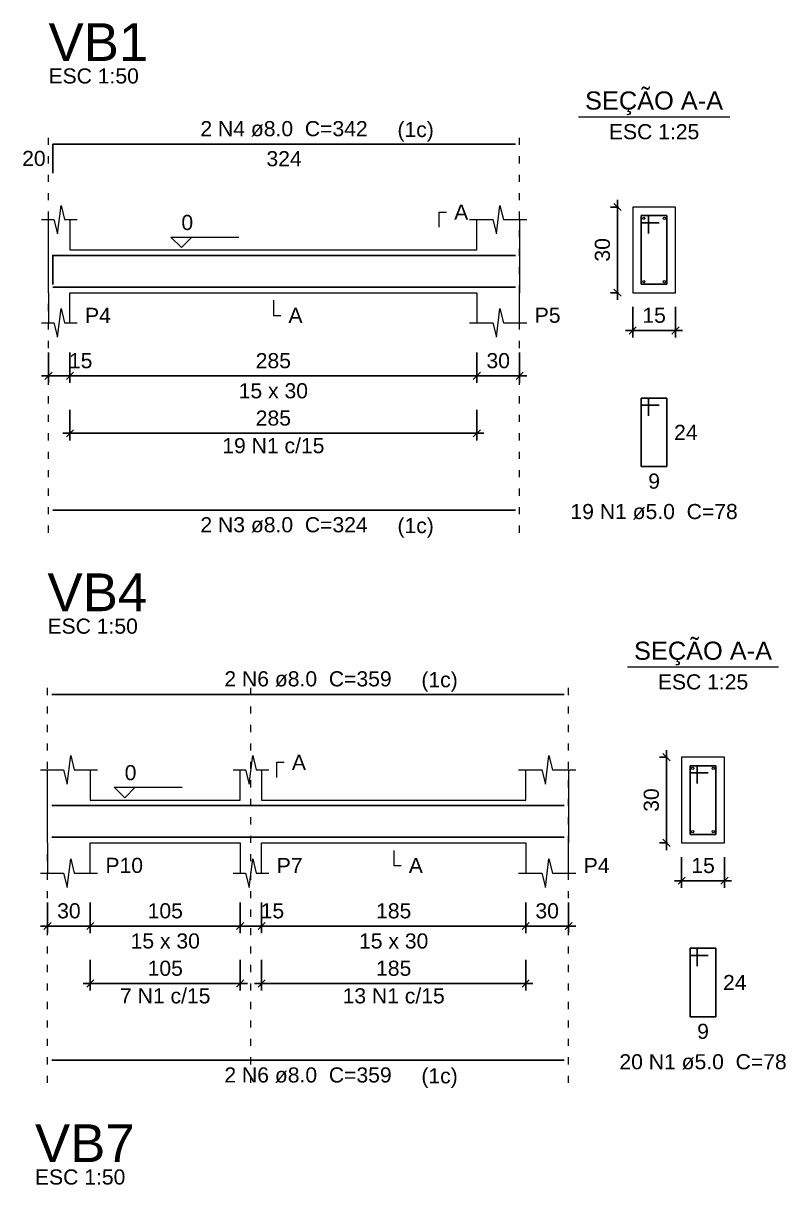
# Model space of a CAD drawing. Header units: millimetres. Extents: x 0 to 619, y -40 to 53.
# Drawn here: x 228.28 to 238.96, y -18.26 to -1.98 of the extents above; entities that cross this region are included whole.
import ezdxf

# ---------------------------------------------------------------- set-up
doc = ezdxf.new("R2010")
doc.units = ezdxf.units.MM
doc.linetypes.add('DOT2', pattern=[3.175, 0, -3.175])
for name, color, linetype, lineweight in [('DT-Barras na forma', 2, 'Continuous', 30), ('DT-Barras no corte', 5, 'Continuous', 5), ('DT-Barras rebatidas', 2, 'Continuous', 30), ('DT-Cotas', 9, 'Continuous', 5), ('DT-Forma', 5, 'Continuous', 5), ('DT-Pontilhado', 9, 'DOT2', 5), ('DT-Textos', 7, 'Continuous', 5), ('DT-Título', 3, 'Continuous', 20)]:
    doc.layers.add(name, color=color, linetype=linetype, lineweight=lineweight)
doc.styles.add('Arial', font='arial.ttf')
doc.styles.get("Standard").update_dxf_attribs({"font": 'arial.ttf'})
doc.dimstyles.new('UM_25.000000', dxfattribs={"dimtxt": 0.18, "dimasz": 0.1, "dimexe": 0.1, "dimexo": 0.2, "dimgap": 0, "dimtad": 1, "dimtih": 1, "dimtoh": 1, "dimdec": 1, "dimlfac": 25, "dimzin": 0, "dimdsep": 46, "dimtxsty": 'Standard', "dimblk": 'CLOSED', "dimblk1": 'CLOSED', "dimblk2": 'CLOSED', "dimcen": 0.09, "dimdle": 0.1, "dimadec": 1, "dimazin": 2, "dimtfac": 1, "dimtdec": 4, "dimtofl": 0, "dimtmove": 0, "dimatfit": 3, "dimldrblk": 'CLOSED', "dimfxl": 1, "dimtolj": 1, "dimarcsym": 0})
doc.dimstyles.new('UM_50.000000', dxfattribs={"dimtxt": 0.18, "dimasz": 0.1, "dimexe": 0.1, "dimexo": 0.2, "dimgap": 0, "dimtad": 1, "dimtih": 1, "dimtoh": 1, "dimdec": 1, "dimlfac": 50, "dimzin": 0, "dimdsep": 46, "dimtxsty": 'Standard', "dimblk": 'CLOSED', "dimblk1": 'CLOSED', "dimblk2": 'CLOSED', "dimcen": 0.09, "dimdle": 0.1, "dimadec": 1, "dimazin": 2, "dimtfac": 1, "dimtdec": 4, "dimtofl": 0, "dimtmove": 0, "dimatfit": 3, "dimldrblk": 'CLOSED', "dimfxl": 1, "dimtolj": 1, "dimarcsym": 0})

# ---------------------------------------------------------------- blocks, each defined once
blk = doc.blocks.new('_OBLIQUE')
at = {"color": 0, "linetype": 'ByBlock', "lineweight": -2}
blk.add_line((-0.5, -0.5), (0.5, 0.5), dxfattribs=at)
blk = doc.blocks.new('*D307')
at = {"layer": 'Defpoints', "color": 0, "transparency": 16777216}
for p in [(228.636, -6.395), (228.936, -6.395), (228.936, -6.924)]:
    blk.add_point(p, dxfattribs=at)
at = {"layer": 'DT-Cotas', "color": 0, "lineweight": -2, "transparency": 16777216}
for p, q in [((228.636, -6.595), (228.636, -7.024)), ((228.936, -6.595), (228.936, -7.024)), ((228.536, -6.924), (229.036, -6.924))]:
    blk.add_line(p, q, dxfattribs=at)
at = {"layer": 'DT-Cotas', "color": 0, "lineweight": -2, "transparency": 16777216, "xscale": 0.1, "yscale": 0.1, "zscale": 0.1, "rotation": 180}
blk.add_blockref('_OBLIQUE', (228.636, -6.924), dxfattribs=at)
at = {"layer": 'DT-Cotas', "color": 0, "lineweight": -2, "transparency": 16777216, "xscale": 0.1, "yscale": 0.1, "zscale": 0.1}
blk.add_blockref('_OBLIQUE', (228.936, -6.924), dxfattribs=at)
at = {"layer": 'DT-Cotas', "transparency": 16777216, "insert": (229.087, -6.713), "char_height": 0.2118, "attachment_point": 5, "rotation": 0.0057, "style": 'Arial'}
blk.add_mtext('\\A1;15', dxfattribs=at)
blk = doc.blocks.new('*D308')
at = {"layer": 'Defpoints', "color": 0, "transparency": 16777216}
for p in [(228.936, -6.395), (234.636, -6.395), (234.636, -6.924)]:
    blk.add_point(p, dxfattribs=at)
at = {"layer": 'DT-Cotas', "color": 0, "lineweight": -2, "transparency": 16777216}
for p, q in [((228.936, -6.595), (228.936, -7.024)), ((234.636, -6.595), (234.636, -7.024)), ((228.836, -6.924), (234.736, -6.924))]:
    blk.add_line(p, q, dxfattribs=at)
at = {"layer": 'DT-Cotas', "color": 0, "lineweight": -2, "transparency": 16777216, "xscale": 0.1, "yscale": 0.1, "zscale": 0.1, "rotation": 180}
blk.add_blockref('_OBLIQUE', (228.936, -6.924), dxfattribs=at)
at = {"layer": 'DT-Cotas', "color": 0, "lineweight": -2, "transparency": 16777216, "xscale": 0.1, "yscale": 0.1, "zscale": 0.1}
blk.add_blockref('_OBLIQUE', (234.636, -6.924), dxfattribs=at)
at = {"layer": 'DT-Cotas', "transparency": 16777216, "insert": (231.786, -6.713), "char_height": 0.2118, "attachment_point": 5, "rotation": 0.0057, "style": 'Arial'}
blk.add_mtext('\\A1;285', dxfattribs=at)
blk = doc.blocks.new('*D309')
at = {"layer": 'Defpoints', "color": 0, "transparency": 16777216}
for p in [(234.636, -6.395), (235.236, -6.395), (235.236, -6.924)]:
    blk.add_point(p, dxfattribs=at)
at = {"layer": 'DT-Cotas', "color": 0, "lineweight": -2, "transparency": 16777216}
for p, q in [((234.636, -6.595), (234.636, -7.024)), ((235.236, -6.595), (235.236, -7.024)), ((234.536, -6.924), (235.336, -6.924))]:
    blk.add_line(p, q, dxfattribs=at)
at = {"layer": 'DT-Cotas', "color": 0, "lineweight": -2, "transparency": 16777216, "xscale": 0.1, "yscale": 0.1, "zscale": 0.1, "rotation": 180}
blk.add_blockref('_OBLIQUE', (234.636, -6.924), dxfattribs=at)
at = {"layer": 'DT-Cotas', "color": 0, "lineweight": -2, "transparency": 16777216, "xscale": 0.1, "yscale": 0.1, "zscale": 0.1}
blk.add_blockref('_OBLIQUE', (235.236, -6.924), dxfattribs=at)
at = {"layer": 'DT-Cotas', "transparency": 16777216, "insert": (234.936, -6.713), "char_height": 0.2118, "attachment_point": 5, "rotation": 0.0057, "style": 'Arial'}
blk.add_mtext('\\A1;30', dxfattribs=at)
blk = doc.blocks.new('*D268')
at = {"layer": 'Defpoints', "color": 0, "transparency": 16777216}
for p in [(236.608, -4.559), (236.82, -4.559), (236.82, -5.759)]:
    blk.add_point(p, dxfattribs=at)
at = {"layer": 'DT-Cotas', "color": 0, "lineweight": -2, "transparency": 16777216}
for p, q in [((236.608, -5.859), (236.608, -4.459)), ((236.62, -4.559), (236.508, -4.559)), ((236.62, -5.759), (236.508, -5.759))]:
    blk.add_line(p, q, dxfattribs=at)
at = {"layer": 'DT-Cotas', "color": 0, "lineweight": -2, "transparency": 16777216, "xscale": 0.1, "yscale": 0.1, "zscale": 0.1}
for p, rotation in [((236.608, -4.559), 90), ((236.608, -5.759), 270)]:
    blk.add_blockref('_OBLIQUE', p, dxfattribs=dict(at, rotation=rotation))
at = {"layer": 'DT-Cotas', "transparency": 16777216, "insert": (236.397, -5.159), "char_height": 0.2118, "attachment_point": 5, "rotation": 90, "style": 'Arial'}
blk.add_mtext('\\A1;30', dxfattribs=at)
blk = doc.blocks.new('*D269')
at = {"layer": 'Defpoints', "color": 0, "transparency": 16777216}
for p in [(236.82, -5.759), (237.42, -5.759), (237.42, -6.289)]:
    blk.add_point(p, dxfattribs=at)
at = {"layer": 'DT-Cotas', "color": 0, "lineweight": -2, "transparency": 16777216}
for p, q in [((236.82, -5.959), (236.82, -6.389)), ((237.42, -5.959), (237.42, -6.389)), ((236.72, -6.289), (237.52, -6.289))]:
    blk.add_line(p, q, dxfattribs=at)
at = {"layer": 'DT-Cotas', "color": 0, "lineweight": -2, "transparency": 16777216, "xscale": 0.1, "yscale": 0.1, "zscale": 0.1, "rotation": 180}
blk.add_blockref('_OBLIQUE', (236.82, -6.289), dxfattribs=at)
at = {"layer": 'DT-Cotas', "color": 0, "lineweight": -2, "transparency": 16777216, "xscale": 0.1, "yscale": 0.1, "zscale": 0.1}
blk.add_blockref('_OBLIQUE', (237.42, -6.289), dxfattribs=at)
at = {"layer": 'DT-Cotas', "transparency": 16777216, "insert": (237.12, -6.077), "char_height": 0.2118, "attachment_point": 5, "rotation": 0.0057, "style": 'Arial'}
blk.add_mtext('\\A1;15', dxfattribs=at)
blk = doc.blocks.new('*D270')
at = {"layer": 'Defpoints', "color": 0, "transparency": 16777216}
for p in [(228.936, -7.2), (234.636, -7.2), (234.636, -7.729)]:
    blk.add_point(p, dxfattribs=at)
at = {"layer": 'DT-Cotas', "color": 0, "lineweight": -2, "transparency": 16777216}
for p, q in [((228.936, -7.4), (228.936, -7.829)), ((234.636, -7.4), (234.636, -7.829)), ((228.836, -7.729), (234.736, -7.729))]:
    blk.add_line(p, q, dxfattribs=at)
at = {"layer": 'DT-Cotas', "color": 0, "lineweight": -2, "transparency": 16777216, "xscale": 0.1, "yscale": 0.1, "zscale": 0.1, "rotation": 180}
blk.add_blockref('_OBLIQUE', (228.936, -7.729), dxfattribs=at)
at = {"layer": 'DT-Cotas', "color": 0, "lineweight": -2, "transparency": 16777216, "xscale": 0.1, "yscale": 0.1, "zscale": 0.1}
blk.add_blockref('_OBLIQUE', (234.636, -7.729), dxfattribs=at)
at = {"layer": 'DT-Cotas', "transparency": 16777216, "insert": (231.786, -7.517), "char_height": 0.2118, "attachment_point": 5, "rotation": 0.0057, "style": 'Arial'}
blk.add_mtext('\\A1;285', dxfattribs=at)
blk = doc.blocks.new('*D611')
at = {"layer": 'Defpoints', "color": 0, "transparency": 16777216}
for p in [(228.622, -14.104), (229.222, -14.104), (229.222, -14.633)]:
    blk.add_point(p, dxfattribs=at)
at = {"layer": 'DT-Cotas', "color": 0, "lineweight": -2, "transparency": 16777216}
for p, q in [((228.622, -14.304), (228.622, -14.733)), ((229.222, -14.304), (229.222, -14.733)), ((228.522, -14.633), (229.322, -14.633))]:
    blk.add_line(p, q, dxfattribs=at)
at = {"layer": 'DT-Cotas', "color": 0, "lineweight": -2, "transparency": 16777216, "xscale": 0.1, "yscale": 0.1, "zscale": 0.1, "rotation": 180}
blk.add_blockref('_OBLIQUE', (228.622, -14.633), dxfattribs=at)
at = {"layer": 'DT-Cotas', "color": 0, "lineweight": -2, "transparency": 16777216, "xscale": 0.1, "yscale": 0.1, "zscale": 0.1}
blk.add_blockref('_OBLIQUE', (229.222, -14.633), dxfattribs=at)
at = {"layer": 'DT-Cotas', "transparency": 16777216, "insert": (228.922, -14.421), "char_height": 0.2118, "attachment_point": 5, "rotation": 0.0057, "style": 'Arial'}
blk.add_mtext('\\A1;30', dxfattribs=at)
blk = doc.blocks.new('*D612')
at = {"layer": 'Defpoints', "color": 0, "transparency": 16777216}
for p in [(229.222, -14.104), (231.322, -14.104), (231.322, -14.633)]:
    blk.add_point(p, dxfattribs=at)
at = {"layer": 'DT-Cotas', "color": 0, "lineweight": -2, "transparency": 16777216}
for p, q in [((229.222, -14.304), (229.222, -14.733)), ((231.322, -14.304), (231.322, -14.733)), ((229.122, -14.633), (231.422, -14.633))]:
    blk.add_line(p, q, dxfattribs=at)
at = {"layer": 'DT-Cotas', "color": 0, "lineweight": -2, "transparency": 16777216, "xscale": 0.1, "yscale": 0.1, "zscale": 0.1, "rotation": 180}
blk.add_blockref('_OBLIQUE', (229.222, -14.633), dxfattribs=at)
at = {"layer": 'DT-Cotas', "color": 0, "lineweight": -2, "transparency": 16777216, "xscale": 0.1, "yscale": 0.1, "zscale": 0.1}
blk.add_blockref('_OBLIQUE', (231.322, -14.633), dxfattribs=at)
at = {"layer": 'DT-Cotas', "transparency": 16777216, "insert": (230.272, -14.421), "char_height": 0.2118, "attachment_point": 5, "rotation": 0.0057, "style": 'Arial'}
blk.add_mtext('\\A1;105', dxfattribs=at)
blk = doc.blocks.new('*D613')
at = {"layer": 'Defpoints', "color": 0, "transparency": 16777216}
for p in [(231.322, -14.104), (231.622, -14.104), (231.622, -14.633)]:
    blk.add_point(p, dxfattribs=at)
at = {"layer": 'DT-Cotas', "color": 0, "lineweight": -2, "transparency": 16777216}
for p, q in [((231.322, -14.304), (231.322, -14.733)), ((231.622, -14.304), (231.622, -14.733)), ((231.222, -14.633), (231.722, -14.633))]:
    blk.add_line(p, q, dxfattribs=at)
at = {"layer": 'DT-Cotas', "color": 0, "lineweight": -2, "transparency": 16777216, "xscale": 0.1, "yscale": 0.1, "zscale": 0.1, "rotation": 180}
blk.add_blockref('_OBLIQUE', (231.322, -14.633), dxfattribs=at)
at = {"layer": 'DT-Cotas', "color": 0, "lineweight": -2, "transparency": 16777216, "xscale": 0.1, "yscale": 0.1, "zscale": 0.1}
blk.add_blockref('_OBLIQUE', (231.622, -14.633), dxfattribs=at)
at = {"layer": 'DT-Cotas', "transparency": 16777216, "insert": (231.773, -14.421), "char_height": 0.2118, "attachment_point": 5, "rotation": 0.0057, "style": 'Arial'}
blk.add_mtext('\\A1;15', dxfattribs=at)
blk = doc.blocks.new('*D614')
at = {"layer": 'Defpoints', "color": 0, "transparency": 16777216}
for p in [(231.622, -14.104), (235.322, -14.104), (235.322, -14.633)]:
    blk.add_point(p, dxfattribs=at)
at = {"layer": 'DT-Cotas', "color": 0, "lineweight": -2, "transparency": 16777216}
for p, q in [((231.622, -14.304), (231.622, -14.733)), ((235.322, -14.304), (235.322, -14.733)), ((231.522, -14.633), (235.422, -14.633))]:
    blk.add_line(p, q, dxfattribs=at)
at = {"layer": 'DT-Cotas', "color": 0, "lineweight": -2, "transparency": 16777216, "xscale": 0.1, "yscale": 0.1, "zscale": 0.1, "rotation": 180}
blk.add_blockref('_OBLIQUE', (231.622, -14.633), dxfattribs=at)
at = {"layer": 'DT-Cotas', "color": 0, "lineweight": -2, "transparency": 16777216, "xscale": 0.1, "yscale": 0.1, "zscale": 0.1}
blk.add_blockref('_OBLIQUE', (235.322, -14.633), dxfattribs=at)
at = {"layer": 'DT-Cotas', "transparency": 16777216, "insert": (233.472, -14.421), "char_height": 0.2118, "attachment_point": 5, "rotation": 0.0057, "style": 'Arial'}
blk.add_mtext('\\A1;185', dxfattribs=at)
blk = doc.blocks.new('*D615')
at = {"layer": 'Defpoints', "color": 0, "transparency": 16777216}
for p in [(235.322, -14.104), (235.922, -14.104), (235.922, -14.633)]:
    blk.add_point(p, dxfattribs=at)
at = {"layer": 'DT-Cotas', "color": 0, "lineweight": -2, "transparency": 16777216}
for p, q in [((235.322, -14.304), (235.322, -14.733)), ((235.922, -14.304), (235.922, -14.733)), ((235.222, -14.633), (236.022, -14.633))]:
    blk.add_line(p, q, dxfattribs=at)
at = {"layer": 'DT-Cotas', "color": 0, "lineweight": -2, "transparency": 16777216, "xscale": 0.1, "yscale": 0.1, "zscale": 0.1, "rotation": 180}
blk.add_blockref('_OBLIQUE', (235.322, -14.633), dxfattribs=at)
at = {"layer": 'DT-Cotas', "color": 0, "lineweight": -2, "transparency": 16777216, "xscale": 0.1, "yscale": 0.1, "zscale": 0.1}
blk.add_blockref('_OBLIQUE', (235.922, -14.633), dxfattribs=at)
at = {"layer": 'DT-Cotas', "transparency": 16777216, "insert": (235.622, -14.421), "char_height": 0.2118, "attachment_point": 5, "rotation": 0.0057, "style": 'Arial'}
blk.add_mtext('\\A1;30', dxfattribs=at)
blk = doc.blocks.new('*D602')
at = {"layer": 'Defpoints', "color": 0, "transparency": 16777216}
for p in [(237.294, -12.268), (237.506, -12.268), (237.506, -13.468)]:
    blk.add_point(p, dxfattribs=at)
at = {"layer": 'DT-Cotas', "color": 0, "lineweight": -2, "transparency": 16777216}
for p, q in [((237.294, -13.568), (237.294, -12.168)), ((237.306, -12.268), (237.194, -12.268)), ((237.306, -13.468), (237.194, -13.468))]:
    blk.add_line(p, q, dxfattribs=at)
at = {"layer": 'DT-Cotas', "color": 0, "lineweight": -2, "transparency": 16777216, "xscale": 0.1, "yscale": 0.1, "zscale": 0.1}
for p, rotation in [((237.294, -12.268), 90), ((237.294, -13.468), 270)]:
    blk.add_blockref('_OBLIQUE', p, dxfattribs=dict(at, rotation=rotation))
at = {"layer": 'DT-Cotas', "transparency": 16777216, "insert": (237.082, -12.868), "char_height": 0.2118, "attachment_point": 5, "rotation": 90, "style": 'Arial'}
blk.add_mtext('\\A1;30', dxfattribs=at)
blk = doc.blocks.new('*D603')
at = {"layer": 'Defpoints', "color": 0, "transparency": 16777216}
for p in [(237.506, -13.468), (238.106, -13.468), (238.106, -13.998)]:
    blk.add_point(p, dxfattribs=at)
at = {"layer": 'DT-Cotas', "color": 0, "lineweight": -2, "transparency": 16777216}
for p, q in [((237.506, -13.668), (237.506, -14.098)), ((238.106, -13.668), (238.106, -14.098)), ((237.406, -13.998), (238.206, -13.998))]:
    blk.add_line(p, q, dxfattribs=at)
at = {"layer": 'DT-Cotas', "color": 0, "lineweight": -2, "transparency": 16777216, "xscale": 0.1, "yscale": 0.1, "zscale": 0.1, "rotation": 180}
blk.add_blockref('_OBLIQUE', (237.506, -13.998), dxfattribs=at)
at = {"layer": 'DT-Cotas', "color": 0, "lineweight": -2, "transparency": 16777216, "xscale": 0.1, "yscale": 0.1, "zscale": 0.1}
blk.add_blockref('_OBLIQUE', (238.106, -13.998), dxfattribs=at)
at = {"layer": 'DT-Cotas', "transparency": 16777216, "insert": (237.806, -13.786), "char_height": 0.2118, "attachment_point": 5, "rotation": 0.0057, "style": 'Arial'}
blk.add_mtext('\\A1;15', dxfattribs=at)
blk = doc.blocks.new('*D604')
at = {"layer": 'Defpoints', "color": 0, "transparency": 16777216}
for p in [(229.222, -14.909), (231.322, -14.909), (231.322, -15.438)]:
    blk.add_point(p, dxfattribs=at)
at = {"layer": 'DT-Cotas', "color": 0, "lineweight": -2, "transparency": 16777216}
for p, q in [((229.222, -15.109), (229.222, -15.538)), ((231.322, -15.109), (231.322, -15.538)), ((229.122, -15.438), (231.422, -15.438))]:
    blk.add_line(p, q, dxfattribs=at)
at = {"layer": 'DT-Cotas', "color": 0, "lineweight": -2, "transparency": 16777216, "xscale": 0.1, "yscale": 0.1, "zscale": 0.1, "rotation": 180}
blk.add_blockref('_OBLIQUE', (229.222, -15.438), dxfattribs=at)
at = {"layer": 'DT-Cotas', "color": 0, "lineweight": -2, "transparency": 16777216, "xscale": 0.1, "yscale": 0.1, "zscale": 0.1}
blk.add_blockref('_OBLIQUE', (231.322, -15.438), dxfattribs=at)
at = {"layer": 'DT-Cotas', "transparency": 16777216, "insert": (230.272, -15.226), "char_height": 0.2118, "attachment_point": 5, "rotation": 0.0057, "style": 'Arial'}
blk.add_mtext('\\A1;105', dxfattribs=at)
blk = doc.blocks.new('*D605')
at = {"layer": 'Defpoints', "color": 0, "transparency": 16777216}
for p in [(231.622, -14.909), (235.322, -14.909), (235.322, -15.438)]:
    blk.add_point(p, dxfattribs=at)
at = {"layer": 'DT-Cotas', "color": 0, "lineweight": -2, "transparency": 16777216}
for p, q in [((231.622, -15.109), (231.622, -15.538)), ((235.322, -15.109), (235.322, -15.538)), ((231.522, -15.438), (235.422, -15.438))]:
    blk.add_line(p, q, dxfattribs=at)
at = {"layer": 'DT-Cotas', "color": 0, "lineweight": -2, "transparency": 16777216, "xscale": 0.1, "yscale": 0.1, "zscale": 0.1, "rotation": 180}
blk.add_blockref('_OBLIQUE', (231.622, -15.438), dxfattribs=at)
at = {"layer": 'DT-Cotas', "color": 0, "lineweight": -2, "transparency": 16777216, "xscale": 0.1, "yscale": 0.1, "zscale": 0.1}
blk.add_blockref('_OBLIQUE', (235.322, -15.438), dxfattribs=at)
at = {"layer": 'DT-Cotas', "transparency": 16777216, "insert": (233.472, -15.226), "char_height": 0.2118, "attachment_point": 5, "rotation": 0.0057, "style": 'Arial'}
blk.add_mtext('\\A1;185', dxfattribs=at)

msp = doc.modelspace()

# ---------------------------------------------------------------- linework, layer by layer
at = {"layer": 'DT-Barras na forma'}
for p, q in [((237.0401, -4.6795), (236.9401, -4.6795)), ((236.9401, -4.6795), (236.9401, -5.6395)), ((237.3001, -4.6795), (236.9401, -4.6795)), ((236.9401, -4.6795), (236.9401, -4.7795)), ((237.0401, -4.9295), (237.0401, -4.6795)), ((237.3001, -5.6395), (237.3001, -4.6795)), ((236.9401, -4.7795), (237.1901, -4.7795)), ((236.9401, -5.6395), (237.3001, -5.6395)), ((237.7256, -12.3883), (237.6256, -12.3883)), ((237.6256, -12.3883), (237.6256, -13.3483)), ((237.9856, -12.3883), (237.6256, -12.3883)), ((237.6256, -12.3883), (237.6256, -12.4883)), ((237.6256, -12.4883), (237.8756, -12.4883)), ((237.7256, -12.6383), (237.7256, -12.3883)), ((237.9856, -13.3483), (237.9856, -12.3883)), ((237.6256, -13.3483), (237.9856, -13.3483))]:
    msp.add_line(p, q, dxfattribs=at)
for points in [[(228.6963, -5.6422), (228.6963, -5.2375), (235.1763, -5.2375)], [(228.6963, -5.6815), (235.1763, -5.6815)], [(228.6818, -12.9463), (235.8618, -12.9463)], [(228.6818, -13.3903), (235.8618, -13.3903)]]:
    msp.add_lwpolyline(points, dxfattribs=at)
at = {"layer": 'DT-Barras no corte'}
for centre in [(236.9761, -4.7155), (237.2641, -4.7155), (236.9761, -5.6035), (237.2641, -5.6035), (237.6616, -12.4243), (237.9496, -12.4243), (237.6616, -13.3123), (237.9496, -13.3123)]:
    msp.add_circle(centre, 0.016, dxfattribs=at)
at = {"layer": 'DT-Barras rebatidas'}
for p, q in [((228.6963, -4.0832), (228.6963, -3.6785)), ((228.6963, -3.6785), (235.1763, -3.6785)), ((237.0401, -7.2362), (236.9401, -7.2362)), ((236.9401, -7.2362), (236.9401, -8.1962)), ((237.3001, -7.2362), (236.9401, -7.2362)), ((236.9401, -7.2362), (236.9401, -7.3362)), ((237.0401, -7.4862), (237.0401, -7.2362)), ((237.3001, -8.1962), (237.3001, -7.2362)), ((236.9401, -7.3362), (237.1901, -7.3362)), ((236.9401, -8.1962), (237.3001, -8.1962)), ((228.6963, -8.8043), (235.1763, -8.8043)), ((228.6818, -11.3873), (235.8618, -11.3873)), ((237.7256, -14.945), (237.6256, -14.945)), ((237.6256, -14.945), (237.6256, -15.905)), ((237.9856, -14.945), (237.6256, -14.945)), ((237.6256, -14.945), (237.6256, -15.045)), ((237.7256, -15.195), (237.7256, -14.945)), ((237.9856, -15.905), (237.9856, -14.945)), ((237.6256, -15.045), (237.8756, -15.045)), ((237.6256, -15.905), (237.9856, -15.905)), ((228.6818, -16.5132), (235.8618, -16.5132))]:
    msp.add_line(p, q, dxfattribs=at)
at = {"layer": 'DT-Forma'}
for p, q in [((228.7613, -4.9359), (228.8113, -4.5359)), ((228.8113, -4.5359), (228.8613, -4.7359)), ((234.9113, -4.9359), (234.9613, -4.5359)), ((234.9613, -4.5359), (235.0113, -4.7359)), ((237.4201, -4.5595), (236.8201, -4.5595)), ((236.8201, -4.5595), (236.8201, -5.7595)), ((237.4201, -5.7595), (237.4201, -4.5595)), ((228.5363, -4.7359), (228.7113, -4.7359)), ((228.6363, -5.1595), (228.6363, -4.7359)), ((228.7113, -4.7359), (228.7613, -4.9359)), ((228.8613, -4.7359), (229.0363, -4.7359)), ((228.9363, -4.7359), (228.9363, -5.1595)), ((234.5363, -4.7359), (234.8613, -4.7359)), ((234.6363, -5.1595), (234.6363, -4.7359)), ((234.8613, -4.7359), (234.9113, -4.9359)), ((235.0113, -4.7359), (235.3363, -4.7359)), ((235.2363, -4.7359), (235.2363, -5.1595)), ((228.9363, -5.1595), (234.6363, -5.1595)), ((228.6363, -5.7595), (228.6363, -6.1831)), ((228.9363, -6.1831), (228.9363, -5.7595)), ((228.9363, -5.7595), (234.6363, -5.7595)), ((234.6363, -5.7595), (234.6363, -6.1831)), ((235.2363, -6.1831), (235.2363, -5.7595)), ((236.8201, -5.7595), (237.4201, -5.7595)), ((228.7613, -6.3831), (228.8113, -5.9831)), ((228.8113, -5.9831), (228.8613, -6.1831)), ((234.9113, -6.3831), (234.9613, -5.9831)), ((234.9613, -5.9831), (235.0113, -6.1831)), ((228.5363, -6.1831), (228.7113, -6.1831)), ((228.7113, -6.1831), (228.7613, -6.3831)), ((228.8613, -6.1831), (229.0363, -6.1831)), ((234.5363, -6.1831), (234.8613, -6.1831)), ((234.8613, -6.1831), (234.9113, -6.3831)), ((235.0113, -6.1831), (235.3363, -6.1831)), ((228.8968, -12.6447), (228.9468, -12.2447)), ((228.9468, -12.2447), (228.9968, -12.4447)), ((231.4468, -12.6447), (231.4968, -12.2447)), ((231.4968, -12.2447), (231.5468, -12.4447)), ((235.5968, -12.6447), (235.6468, -12.2447)), ((235.6468, -12.2447), (235.6968, -12.4447)), ((238.1056, -12.2683), (237.5056, -12.2683)), ((237.5056, -12.2683), (237.5056, -13.4683)), ((238.1056, -13.4683), (238.1056, -12.2683)), ((228.5218, -12.4447), (228.8468, -12.4447)), ((228.6218, -12.8683), (228.6218, -12.4447)), ((228.8468, -12.4447), (228.8968, -12.6447)), ((228.9968, -12.4447), (229.3218, -12.4447)), ((229.2218, -12.4447), (229.2218, -12.8683)), ((231.2218, -12.4447), (231.3968, -12.4447)), ((231.3218, -12.8683), (231.3218, -12.4447)), ((231.3968, -12.4447), (231.4468, -12.6447)), ((231.5468, -12.4447), (231.7218, -12.4447)), ((231.6218, -12.4447), (231.6218, -12.8683)), ((235.2218, -12.4447), (235.5468, -12.4447)), ((235.3218, -12.8683), (235.3218, -12.4447)), ((235.5468, -12.4447), (235.5968, -12.6447)), ((235.6968, -12.4447), (236.0218, -12.4447)), ((235.9218, -12.4447), (235.9218, -12.8683)), ((229.2218, -12.8683), (231.3218, -12.8683)), ((231.6218, -12.8683), (235.3218, -12.8683)), ((228.6218, -13.4683), (228.6218, -13.8919)), ((229.2218, -13.8919), (229.2218, -13.4683)), ((229.2218, -13.4683), (231.3218, -13.4683)), ((231.3218, -13.4683), (231.3218, -13.8919)), ((231.6218, -13.8919), (231.6218, -13.4683)), ((231.6218, -13.4683), (235.3218, -13.4683)), ((235.3218, -13.4683), (235.3218, -13.8919)), ((235.9218, -13.8919), (235.9218, -13.4683)), ((237.5056, -13.4683), (238.1056, -13.4683)), ((228.8968, -14.0919), (228.9468, -13.6919)), ((228.9468, -13.6919), (228.9968, -13.8919)), ((231.4468, -14.0919), (231.4968, -13.6919)), ((231.4968, -13.6919), (231.5468, -13.8919)), ((235.5968, -14.0919), (235.6468, -13.6919)), ((235.6468, -13.6919), (235.6968, -13.8919)), ((228.5218, -13.8919), (228.8468, -13.8919)), ((228.8468, -13.8919), (228.8968, -14.0919)), ((228.9968, -13.8919), (229.3218, -13.8919)), ((231.2218, -13.8919), (231.3968, -13.8919)), ((231.3968, -13.8919), (231.4468, -14.0919)), ((231.5468, -13.8919), (231.7218, -13.8919)), ((235.2218, -13.8919), (235.5468, -13.8919)), ((235.5468, -13.8919), (235.5968, -14.0919)), ((235.6968, -13.8919), (236.0218, -13.8919))]:
    msp.add_line(p, q, dxfattribs=at)
at = {"layer": 'DT-Forma', "linetype": 'Continuous'}
for p, q in [((228.6363, -5.7595), (228.6363, -5.1595)), ((235.2363, -5.1595), (235.2363, -5.7595)), ((228.6218, -13.4683), (228.6218, -12.8683)), ((235.9218, -12.8683), (235.9218, -13.4683))]:
    msp.add_line(p, q, dxfattribs=at)
at = {"layer": 'DT-Pontilhado', "ltscale": 0.05}
for p, q in [((228.6363, -9.122), (228.6363, -3.4667)), ((235.2363, -9.122), (235.2363, -3.4667)), ((228.6218, -16.8309), (228.6218, -11.1755)), ((231.4718, -16.8309), (231.4718, -11.1755)), ((235.9218, -16.8309), (235.9218, -11.1755))]:
    msp.add_line(p, q, dxfattribs=at)
at = {"layer": 'DT-Textos'}
for p, q in [((236.0611, -3.2946), (238.1791, -3.2946)), ((236.7466, -11.0034), (238.8646, -11.0034))]:
    msp.add_line(p, q, dxfattribs=at)
for points in [[(234.1068, -4.8418), (234.1068, -4.63), (234.2127, -4.63)], [(230.6463, -4.9795), (230.498, -5.1277), (230.3498, -4.9795), (231.3029, -4.9795)], [(231.7863, -5.8654), (231.7863, -6.0772), (231.8922, -6.0772)], [(231.8336, -12.5506), (231.8336, -12.3388), (231.9395, -12.3388)], [(229.8518, -12.6883), (229.7035, -12.8366), (229.5552, -12.6883), (230.5083, -12.6883)], [(233.4718, -13.5742), (233.4718, -13.786), (233.5777, -13.786)]]:
    msp.add_lwpolyline(points, dxfattribs=at)

# ---------------------------------------------------------------- texts
at = {"layer": 'DT-Barras rebatidas', "color": 7, "char_height": 0.2118, "line_spacing_factor": 0.9, "style": 'Arial'}
for s, insert, width, attachment_point in [('2 N4 ø8.0  C=342', (231.9359, -3.5722), 4.06656, 8), ('20', (228.5964, -3.9867), 0.90832, 9), ('324', (231.9363, -3.7758), 1.16248, 2), ('24', (237.4002, -7.6103), 0.90832, 1), ('19 N1 c/15', (231.7863, -8.0109), 2.5416, 8), ('9', (237.1201, -8.2935), 0.65416, 2), ('19 N1 ø5.0  C=78', (237.1199, -8.9372), 4.06656, 8), ('2 N3 ø8.0  C=324', (231.9359, -9.1222), 4.06656, 8), ('2 N6 ø8.0  C=359', (232.2718, -11.281), 4.06656, 8), ('24', (238.0857, -15.3191), 0.90832, 1), ('7 N1 c/15', (230.2718, -15.7198), 2.28744, 8), ('13 N1 c/15', (233.4718, -15.7198), 2.5416, 8), ('9', (237.8056, -16.0023), 0.65416, 2), ('20 N1 ø5.0  C=78', (237.8058, -16.646), 4.06656, 8), ('2 N6 ø8.0  C=359', (232.2718, -16.831), 4.06656, 8)]:
    msp.add_mtext(s, dxfattribs=dict(at, insert=insert, width=width, attachment_point=attachment_point))
at = {"layer": 'DT-Textos', "line_spacing_factor": 0.798, "style": 'Arial'}
for s, insert, char_height, width, attachment_point in [('ESC 1:50', (228.6359, -2.8312), 0.2118, 2.03328, 7), ('SEÇÃO A-A', (237.1199, -3.2721), 0.25416, 2.744928, 8), ('(1c)', (233.5249, -3.6421), 0.2118, 1.01664, 7), ('ESC 1:25', (237.1199, -3.6122), 0.2118, 2.03328, 8), ('A', (234.3189, -4.7362), 0.2118, 0.25416, 7), ('0', (230.4979, -4.8842), 0.2118, 0.25416, 7), ('P4', (229.1479, -6.1832), 0.2118, 0.50832, 7), ('A', (231.9979, -6.1832), 0.2118, 0.25416, 7), ('P5', (235.4479, -6.1832), 0.2118, 0.50832, 7), ('15 x 30', (231.7859, -7.2422), 0.2118, 1.77912, 8), ('(1c)', (233.5249, -9.1921), 0.2118, 1.01664, 7), ('ESC 1:50', (228.6218, -10.54), 0.2118, 2.03328, 7), ('SEÇÃO A-A', (237.8058, -10.9809), 0.25416, 2.744928, 8), ('(1c)', (233.8598, -11.3509), 0.2118, 1.01664, 7), ('ESC 1:25', (237.8058, -11.321), 0.2118, 2.03328, 8), ('A', (232.0458, -12.445), 0.2118, 0.25416, 7), ('0', (229.7038, -12.593), 0.2118, 0.25416, 7), ('P10', (229.4338, -13.892), 0.2118, 0.76248, 7), ('P7', (231.8338, -13.892), 0.2118, 0.50832, 7), ('A', (233.6838, -13.892), 0.2118, 0.25416, 7), ('P4', (236.1338, -13.892), 0.2118, 0.50832, 7), ('15 x 30', (230.2718, -14.951), 0.2118, 1.77912, 8), ('15 x 30', (233.4718, -14.951), 0.2118, 1.77912, 8), ('(1c)', (233.8598, -16.9009), 0.2118, 1.01664, 7), ('ESC 1:50', (228.4464, -18.2583), 0.2118, 2.03328, 7)]:
    msp.add_mtext(s, dxfattribs=dict(at, insert=insert, char_height=char_height, width=width, attachment_point=attachment_point))
at = {"layer": 'DT-Título', "char_height": 0.5295, "width": 1.9062, "attachment_point": 7, "line_spacing_factor": 0.798, "style": 'Arial'}
for s, insert in [('VB1', (228.6359, -2.5134)), ('VB4', (228.6218, -10.2222)), ('VB7', (228.4464, -17.9404))]:
    msp.add_mtext(s, dxfattribs=dict(at, insert=insert))

# ---------------------------------------------------------------- dimensions: what is measured, and where the dimension line sits
at = {"layer": 'DT-Cotas'}
for base, p1, p2, picture, middle in [((236.6083, -4.5595), (236.8201, -5.7595), (236.8201, -4.5595), '*D268', (236.3965, -5.1595)), ((237.2938, -12.2683), (237.5056, -13.4683), (237.5056, -12.2683), '*D602', (237.082, -12.8683))]:
    dim = msp.add_linear_dim(base=base, p1=p1, p2=p2, angle=90, dimstyle='UM_25.000000', override={"dimtxt": 0.2118, "dimasz": 0.1, "dimexe": 0.1, "dimexo": 0.2, "dimtad": 1, "dimtih": 0, "dimtoh": 0, "dimdec": 1, "dimlfac": 25, "dimzin": 8, "dimtxsty": 'Arial', "dimblk": 'OBLIQUE', "dimblk1": 'OBLIQUE', "dimblk2": 'OBLIQUE', "dimsah": 1, "dimdle": 0.1, "dimse1": 0, "dimse2": 0, "dimclrt": 256, "dimadec": 1, "dimazin": 3, "dimtmove": 2, "dimldrblk": 'OBLIQUE'}, dxfattribs=at)
    dim.commit()
    dim.dimension.update_dxf_attribs({"geometry": picture, "text_midpoint": middle, "dimtype": 160, "text_rotation": 90})
for base, p1, p2, dimstyle, override, picture, middle in [((237.4201, -6.289), (236.8201, -5.7595), (237.4201, -5.7595), 'UM_25.000000', {"dimtxt": 0.2118, "dimasz": 0.1, "dimexe": 0.1, "dimexo": 0.2, "dimtad": 1, "dimtih": 0, "dimtoh": 0, "dimdec": 1, "dimlfac": 25, "dimzin": 8, "dimtxsty": 'Arial', "dimblk": 'OBLIQUE', "dimblk1": 'OBLIQUE', "dimblk2": 'OBLIQUE', "dimsah": 1, "dimdle": 0.1, "dimse1": 0, "dimse2": 0, "dimclrt": 256, "dimadec": 1, "dimazin": 3, "dimtmove": 2, "dimldrblk": 'OBLIQUE'}, '*D269', (237.1201, -6.0772)), ((228.9363, -6.9244), (228.6363, -6.3949), (228.9363, -6.3949), 'UM_50.000000', {"dimtxt": 0.2118, "dimasz": 0.1, "dimexe": 0.1, "dimexo": 0.2, "dimtad": 1, "dimtih": 0, "dimtoh": 0, "dimdec": 1, "dimlfac": 50, "dimzin": 8, "dimtxsty": 'Arial', "dimblk": 'OBLIQUE', "dimblk1": 'OBLIQUE', "dimblk2": 'OBLIQUE', "dimsah": 1, "dimdle": 0.1, "dimse1": 0, "dimse2": 0, "dimclrt": 256, "dimadec": 1, "dimazin": 3, "dimtmove": 2, "dimldrblk": 'OBLIQUE'}, '*D307', (229.0874, -6.7126)), ((234.6363, -6.9244), (228.9363, -6.3949), (234.6363, -6.3949), 'UM_50.000000', {"dimtxt": 0.2118, "dimasz": 0.1, "dimexe": 0.1, "dimexo": 0.2, "dimtad": 1, "dimtih": 0, "dimtoh": 0, "dimdec": 1, "dimlfac": 50, "dimzin": 8, "dimtxsty": 'Arial', "dimblk": 'OBLIQUE', "dimblk1": 'OBLIQUE', "dimblk2": 'OBLIQUE', "dimsah": 1, "dimdle": 0.1, "dimse1": 0, "dimse2": 0, "dimclrt": 256, "dimadec": 1, "dimazin": 3, "dimtmove": 2, "dimldrblk": 'OBLIQUE'}, '*D308', (231.7863, -6.7126)), ((235.2363, -6.9244), (234.6363, -6.3949), (235.2363, -6.3949), 'UM_50.000000', {"dimtxt": 0.2118, "dimasz": 0.1, "dimexe": 0.1, "dimexo": 0.2, "dimtad": 1, "dimtih": 0, "dimtoh": 0, "dimdec": 1, "dimlfac": 50, "dimzin": 8, "dimtxsty": 'Arial', "dimblk": 'OBLIQUE', "dimblk1": 'OBLIQUE', "dimblk2": 'OBLIQUE', "dimsah": 1, "dimdle": 0.1, "dimse1": 0, "dimse2": 0, "dimclrt": 256, "dimadec": 1, "dimazin": 3, "dimtmove": 2, "dimldrblk": 'OBLIQUE'}, '*D309', (234.9363, -6.7126)), ((234.6363, -7.7292), (228.9363, -7.1997), (234.6363, -7.1997), 'UM_50.000000', {"dimtxt": 0.2118, "dimasz": 0.1, "dimexe": 0.1, "dimexo": 0.2, "dimtad": 1, "dimtih": 0, "dimtoh": 0, "dimdec": 1, "dimlfac": 50, "dimzin": 8, "dimtxsty": 'Arial', "dimblk": 'OBLIQUE', "dimblk1": 'OBLIQUE', "dimblk2": 'OBLIQUE', "dimsah": 1, "dimdle": 0.1, "dimse1": 0, "dimse2": 0, "dimclrt": 256, "dimadec": 1, "dimazin": 3, "dimtmove": 2, "dimldrblk": 'OBLIQUE'}, '*D270', (231.7863, -7.5174)), ((238.1056, -13.9978), (237.5056, -13.4683), (238.1056, -13.4683), 'UM_25.000000', {"dimtxt": 0.2118, "dimasz": 0.1, "dimexe": 0.1, "dimexo": 0.2, "dimtad": 1, "dimtih": 0, "dimtoh": 0, "dimdec": 1, "dimlfac": 25, "dimzin": 8, "dimtxsty": 'Arial', "dimblk": 'OBLIQUE', "dimblk1": 'OBLIQUE', "dimblk2": 'OBLIQUE', "dimsah": 1, "dimdle": 0.1, "dimse1": 0, "dimse2": 0, "dimclrt": 256, "dimadec": 1, "dimazin": 3, "dimtmove": 2, "dimldrblk": 'OBLIQUE'}, '*D603', (237.8056, -13.786)), ((229.2218, -14.6332), (228.6218, -14.1037), (229.2218, -14.1037), 'UM_50.000000', {"dimtxt": 0.2118, "dimasz": 0.1, "dimexe": 0.1, "dimexo": 0.2, "dimtad": 1, "dimtih": 0, "dimtoh": 0, "dimdec": 1, "dimlfac": 50, "dimzin": 8, "dimtxsty": 'Arial', "dimblk": 'OBLIQUE', "dimblk1": 'OBLIQUE', "dimblk2": 'OBLIQUE', "dimsah": 1, "dimdle": 0.1, "dimse1": 0, "dimse2": 0, "dimclrt": 256, "dimadec": 1, "dimazin": 3, "dimtmove": 2, "dimldrblk": 'OBLIQUE'}, '*D611', (228.9218, -14.4214)), ((231.3218, -14.6332), (229.2218, -14.1037), (231.3218, -14.1037), 'UM_50.000000', {"dimtxt": 0.2118, "dimasz": 0.1, "dimexe": 0.1, "dimexo": 0.2, "dimtad": 1, "dimtih": 0, "dimtoh": 0, "dimdec": 1, "dimlfac": 50, "dimzin": 8, "dimtxsty": 'Arial', "dimblk": 'OBLIQUE', "dimblk1": 'OBLIQUE', "dimblk2": 'OBLIQUE', "dimsah": 1, "dimdle": 0.1, "dimse1": 0, "dimse2": 0, "dimclrt": 256, "dimadec": 1, "dimazin": 3, "dimtmove": 2, "dimldrblk": 'OBLIQUE'}, '*D612', (230.2718, -14.4214)), ((231.6218, -14.6332), (231.3218, -14.1037), (231.6218, -14.1037), 'UM_50.000000', {"dimtxt": 0.2118, "dimasz": 0.1, "dimexe": 0.1, "dimexo": 0.2, "dimtad": 1, "dimtih": 0, "dimtoh": 0, "dimdec": 1, "dimlfac": 50, "dimzin": 8, "dimtxsty": 'Arial', "dimblk": 'OBLIQUE', "dimblk1": 'OBLIQUE', "dimblk2": 'OBLIQUE', "dimsah": 1, "dimdle": 0.1, "dimse1": 0, "dimse2": 0, "dimclrt": 256, "dimadec": 1, "dimazin": 3, "dimtmove": 2, "dimldrblk": 'OBLIQUE'}, '*D613', (231.7728, -14.4214)), ((235.3218, -14.6332), (231.6218, -14.1037), (235.3218, -14.1037), 'UM_50.000000', {"dimtxt": 0.2118, "dimasz": 0.1, "dimexe": 0.1, "dimexo": 0.2, "dimtad": 1, "dimtih": 0, "dimtoh": 0, "dimdec": 1, "dimlfac": 50, "dimzin": 8, "dimtxsty": 'Arial', "dimblk": 'OBLIQUE', "dimblk1": 'OBLIQUE', "dimblk2": 'OBLIQUE', "dimsah": 1, "dimdle": 0.1, "dimse1": 0, "dimse2": 0, "dimclrt": 256, "dimadec": 1, "dimazin": 3, "dimtmove": 2, "dimldrblk": 'OBLIQUE'}, '*D614', (233.4718, -14.4214)), ((235.9218, -14.6332), (235.3218, -14.1037), (235.9218, -14.1037), 'UM_50.000000', {"dimtxt": 0.2118, "dimasz": 0.1, "dimexe": 0.1, "dimexo": 0.2, "dimtad": 1, "dimtih": 0, "dimtoh": 0, "dimdec": 1, "dimlfac": 50, "dimzin": 8, "dimtxsty": 'Arial', "dimblk": 'OBLIQUE', "dimblk1": 'OBLIQUE', "dimblk2": 'OBLIQUE', "dimsah": 1, "dimdle": 0.1, "dimse1": 0, "dimse2": 0, "dimclrt": 256, "dimadec": 1, "dimazin": 3, "dimtmove": 2, "dimldrblk": 'OBLIQUE'}, '*D615', (235.6218, -14.4214)), ((231.3218, -15.4381), (229.2218, -14.9086), (231.3218, -14.9086), 'UM_50.000000', {"dimtxt": 0.2118, "dimasz": 0.1, "dimexe": 0.1, "dimexo": 0.2, "dimtad": 1, "dimtih": 0, "dimtoh": 0, "dimdec": 1, "dimlfac": 50, "dimzin": 8, "dimtxsty": 'Arial', "dimblk": 'OBLIQUE', "dimblk1": 'OBLIQUE', "dimblk2": 'OBLIQUE', "dimsah": 1, "dimdle": 0.1, "dimse1": 0, "dimse2": 0, "dimclrt": 256, "dimadec": 1, "dimazin": 3, "dimtmove": 2, "dimldrblk": 'OBLIQUE'}, '*D604', (230.2718, -15.2263)), ((235.3218, -15.4381), (231.6218, -14.9086), (235.3218, -14.9086), 'UM_50.000000', {"dimtxt": 0.2118, "dimasz": 0.1, "dimexe": 0.1, "dimexo": 0.2, "dimtad": 1, "dimtih": 0, "dimtoh": 0, "dimdec": 1, "dimlfac": 50, "dimzin": 8, "dimtxsty": 'Arial', "dimblk": 'OBLIQUE', "dimblk1": 'OBLIQUE', "dimblk2": 'OBLIQUE', "dimsah": 1, "dimdle": 0.1, "dimse1": 0, "dimse2": 0, "dimclrt": 256, "dimadec": 1, "dimazin": 3, "dimtmove": 2, "dimldrblk": 'OBLIQUE'}, '*D605', (233.4718, -15.2263))]:
    dim = msp.add_linear_dim(base=base, p1=p1, p2=p2, dimstyle=dimstyle, override=override, dxfattribs=at)
    dim.commit()
    dim.dimension.update_dxf_attribs({"geometry": picture, "text_midpoint": middle, "dimtype": 160, "text_rotation": 0.00573})

doc.saveas('drawing.dxf')
